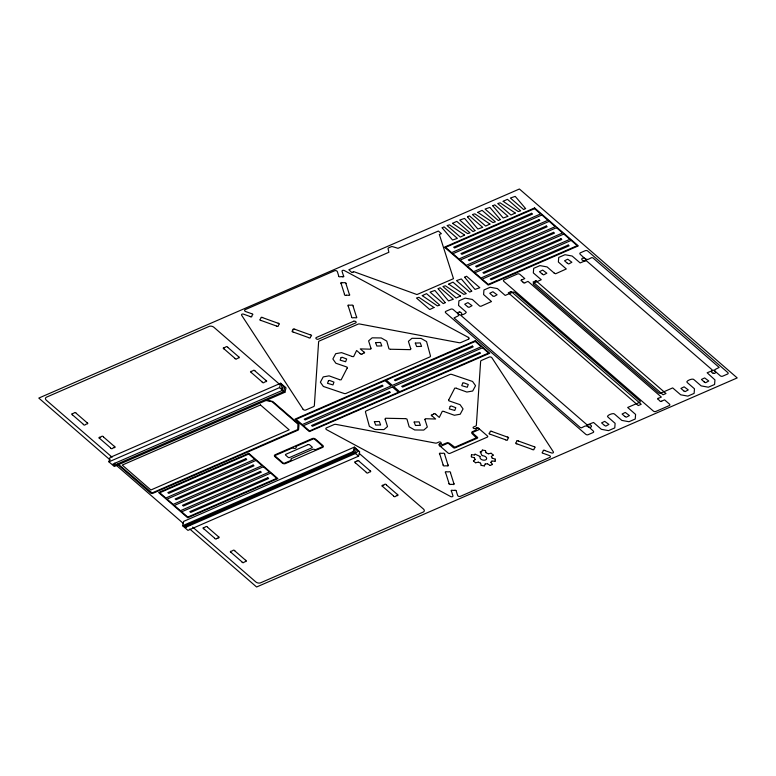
<?xml version="1.0" encoding="UTF-8"?>
<svg xmlns="http://www.w3.org/2000/svg" width="776" height="776" viewBox="0 0 776 776"><rect width="100%" height="100%" fill="white"/><g stroke="black" fill="none" stroke-linecap="round" stroke-linejoin="round"><path stroke-width="1.16" d="M471.304 456.763L471.449 454.833M495.185 461.157L495.34 459.227M353.177 272.134L353.808 271.658L416.954 294.56L453.485 278.671L439.332 234.449L441.369 233.673L438.382 231.035L397.991 248.31L392.821 246.719A1.63 1.018 14.3 0 0 391.259 246.7L388.572 247.874A1.63 1.018 14.3 0 0 388.087 248.776L388.883 252.268L348.851 269.757L351.829 272.541L353.148 271.949M108.921 461.836L110.046 457.462L280.679 383.228L286.034 387.874L284.918 392.258L114.285 466.483L108.921 461.836L279.564 387.612L280.679 383.228M283.424 386.041L282.309 390.425L112.908 464.106L114.266 465.328L114.829 463.136M182.583 525.73L183.699 521.356L354.341 447.121L359.695 451.768L358.58 456.152L187.938 530.377L182.583 525.73L353.225 451.506L354.341 447.121M186.308 525.129L185.755 527.302L184.358 526.128L353.788 452.418L354.904 448.043L358.347 451.031L355.175 453.62L185.755 527.302L188.927 524.702M283.696 391.628L284.811 387.243L281.368 384.256L282.309 390.425L283.696 391.628L114.266 465.328M356.291 449.246L355.175 453.62L353.788 452.418M481.586 451.807L482.235 450.119M484.399 465.872L485.116 464.038M293.124 329.645L292.504 330.809A1.048 0.65 14.3 0 0 293.221 332.128M507.475 439.468L508.105 438.314A1.048 0.65 14.3 0 0 507.378 436.985M516.719 441.418L516.098 442.572A1.048 0.65 14.3 0 0 516.816 443.901M347.115 368.163L341.13 379.852L339.626 379.765M448.809 399.737L454.775 388.097L456.298 388.145M474.563 454.862L474.951 454.212M490.868 462.244L491.819 461.099M461.371 314.532L461.536 314.396A2.115 1.319 14.3 0 0 459.78 312.127L459.47 312.088M473.438 460.837L475.203 459.605M491.402 456.414L493.206 455.153M347.308 368.115L347.027 367.077L335.863 363.236L332.865 358.987L335.707 353.691L341.556 352.634L351.984 356.397M448.615 399.795L448.897 400.833L460.061 404.674L463.059 408.913L460.207 414.219L454.367 415.267L443.94 411.513M224.274 347.687L225.777 347.027A1.038 0.65 14.3 0 1 227.775 347.26M99.968 437.295L101.481 436.636A1.038 0.65 14.3 0 1 103.48 436.869M114.101 447.587L112.598 448.237A1.038 0.65 14.3 0 1 110.59 448.014M521.976 279.816L524.789 278.594L519.901 274.355A1.727 1.077 14.3 0 0 517.553 273.957L503.963 279.864A1.727 1.077 14.3 0 0 503.818 281.358L653.334 411.047A1.717 1.077 14.3 0 0 655.72 411.493L669.3 405.586A1.717 1.077 14.3 0 0 669.416 404.053L664.576 399.853L661.763 401.066M525.187 282.6L528 281.387L661.356 397.06L658.552 398.282M362.12 353.866L363.634 353.206A1.038 0.65 14.3 0 0 363.944 351.974M468.558 339.199L460.886 342.536A2.716 1.698 14.3 0 1 458.946 342.682L359.666 323.999A2.173 1.348 14.3 0 0 358.114 324.125L319.314 341.003A2.173 1.348 14.3 0 0 318.616 341.857L314.348 405.586A2.716 1.698 14.3 0 1 313.475 406.663L305.802 410A1.756 1.096 14.3 0 1 303.047 409.282M433.774 414.054L432.261 414.704A1.038 0.65 14.3 0 0 431.951 415.946M188.927 524.731L353.924 452.961M357.144 460.983L355.641 461.642A1.048 0.65 14.3 0 0 355.33 462.884M216.679 538.534L218.192 537.875M451.516 491.324L452.922 495.738A1.63 1.018 14.3 0 1 452.282 496.698A1.63 1.018 14.3 0 1 450.536 496.485L326.628 429.7A1.756 1.096 14.3 0 1 326.424 427.886L334.087 424.55A2.716 1.698 14.3 0 1 336.027 424.394L435.307 443.077A2.173 1.348 14.3 0 0 436.859 442.96L439.012 442.019A1.31 0.815 14.3 0 1 440.816 442.359A1.31 0.815 14.3 0 1 440.729 443.513L439.303 444.134A1.358 0.844 14.3 0 0 439.206 445.337L448.072 453.029A1.358 0.844 14.3 0 0 449.954 453.378L487.309 437.121A1.358 0.844 14.3 0 0 487.396 435.918L478.355 428.1L475.222 428.507A1.31 0.815 14.3 0 1 473.418 428.177A1.31 0.815 14.3 0 1 473.505 427.023L475.659 426.082A2.173 1.348 14.3 0 0 476.357 425.229L480.625 361.49A2.716 1.698 14.3 0 1 481.498 360.423L489.171 357.086A1.756 1.096 14.3 0 1 491.935 357.804L553.298 451.777A1.63 1.018 14.3 0 1 553.055 452.864A1.63 1.018 14.3 0 1 551.377 452.912L545.062 450.633M382.927 485.31L384.43 484.651M397.05 495.602L395.547 496.262A1.038 0.65 14.3 0 1 393.539 496.029M490.228 465.445L492.469 464.465M390.386 349.365L388.96 348.831L386.758 341.091L381.239 337.948L372.16 337.832L368.6 340.877L370.909 348.162M405.47 418.565L406.964 419.069L409.165 426.819L414.685 429.962L423.764 430.069L427.324 427.033L425.005 419.748M476.658 427.886L478.53 428.236M488.482 453.824L490.965 453.213M475.669 462.777L478.22 462.147M485.272 463.951L487.338 463.776M480.295 451.894L481.43 451.875M342.352 276.702L340.363 276.683A1.038 0.65 14.3 0 1 338.569 275.82M342.255 282.697L344.243 282.726A1.048 0.65 14.3 0 1 346.038 283.579M346.212 295.21L348.201 295.239A1.048 0.65 14.3 0 0 349.472 294.414M390.6 349.248L410.455 349.656L410.892 348.764M405.315 418.652L385.468 418.245L385.032 419.147M450.74 484.36L452.728 484.379A1.048 0.65 14.3 0 0 453.989 483.555M454.62 490.403L452.631 490.374A1.038 0.65 14.3 0 0 451.37 491.198M471.585 454.755L474.388 454.93M492.003 461.041L495.049 461.235M713.774 373.343L713.163 373.237M266.469 400.038L272.764 401.502L298.547 423.871A1.63 1.018 14.3 0 1 298.964 424.676L298.585 429.516A1.63 1.018 14.3 0 1 298.062 430.147L152.736 493.371A1.63 1.018 14.3 0 1 150.476 492.954L117.525 464.349M265.014 400.29L272.114 401.716L297.965 424.132L297.712 429.555L152.077 492.944L118.127 464.087M482.4 450.07L485.417 450.623M481.217 465.367L484.234 465.92M460.081 312.195L459.78 312.127A2.115 1.319 14.3 0 0 457.821 313.737L457.947 313.931A2.454 1.533 14.3 0 1 458.567 314.959M492.275 458.199L495.214 459.101M471.42 456.889L474.223 457.743M251.434 313.63L245.643 311.545A1.63 1.018 14.3 0 1 245.061 309.711L334.728 270.708A1.63 1.018 14.3 0 1 337.356 271.649L338.637 275.693M262.802 317.733L277.934 323.185M294.948 329.315L310.09 334.776M456.433 388.291L466.861 392.055L472.7 390.997L475.552 385.701L472.555 381.462L451.962 374.478A2.173 1.348 14.3 0 0 449.935 374.478L366.156 410.921A2.173 1.348 14.3 0 0 365.486 412.095L369.366 426.344L374.886 429.487L383.965 429.594L387.525 426.558L385.206 419.273M261.289 320.546L276.431 325.998M293.444 332.128L308.576 337.579M249.92 316.443L243.606 314.173A1.63 1.018 14.3 0 0 241.918 314.222A1.63 1.018 14.3 0 0 241.675 315.298L303.086 409.272M492.023 431.534L507.165 436.985M518.543 441.088L533.684 446.54M339.49 379.619L329.072 375.856L323.223 376.913L320.372 382.209L323.369 386.448L343.972 393.432A2.173 1.348 14.3 0 0 345.989 393.432L429.768 356.979A2.173 1.348 14.3 0 0 430.438 355.806L426.558 341.556L421.038 338.414L411.959 338.307L408.399 341.343L410.708 348.628M490.519 434.347L505.651 439.798M517.029 443.901L532.171 449.352M543.549 453.446L549.33 455.531A1.63 1.018 14.3 0 1 549.912 457.374L460.255 496.378A1.63 1.018 14.3 0 1 457.617 495.428L456.337 491.383M478.443 462.186L480.519 463.117M475.116 454.193L480.121 456.492M486.096 452.777L488.259 453.785M468.345 337.385L344.437 270.601A1.63 1.018 14.3 0 0 342.691 270.378A1.63 1.018 14.3 0 0 342.061 271.338L343.467 275.752M584.9 258.447L585.153 258.592A2.454 1.533 14.3 0 0 588.538 259.213L591.71 257.613L592.932 257.875L719.168 367.436L715.472 369.318A2.454 1.533 14.3 0 0 714.851 369.803M487.57 463.835L490.025 465.416M443.804 411.358L442.31 411.28L439.274 417.42L435.821 414.433M352.12 356.543L353.613 356.63L356.62 350.49L360.074 353.487M523.14 282.231L521.879 281.125A1.038 0.65 14.3 0 1 521.763 279.816M461.274 315.735L586.433 424.297A1.358 0.844 14.3 0 0 588.305 424.647L588.586 424.598A2.115 1.319 14.3 0 1 591.477 426.373A2.115 1.319 14.3 0 1 588.353 426.975L588.092 426.829A2.454 1.533 14.3 0 0 584.706 426.208L581.544 427.809L580.312 427.547L454.047 317.927L457.772 316.104A2.454 1.533 14.3 0 0 458.393 315.619M491.169 453.262L493.196 455.017M363.731 351.897L360.287 348.899L370.724 349.19L371.093 348.288M432.164 416.023L435.617 419.011L425.267 418.72L424.831 419.612M473.438 460.973L475.475 462.729M359.337 453.494L423.463 509.046A3.443 2.144 14.3 0 1 423.201 512.082L260.59 582.815A3.443 2.144 14.3 0 1 255.847 581.961L192.681 527.108M279.622 384.343L213.885 327.268A3.443 2.144 14.3 0 0 209.142 326.405L46.541 397.147A3.443 2.144 14.3 0 0 46.279 400.173L112.103 457.219M279.564 387.612L284.918 392.258M353.225 451.506L358.58 456.152M227.824 347.405L238.504 356.669M255.11 371.074L265.78 380.327M359.191 461.361L369.871 470.625M386.477 485.029L397.157 494.293M224.167 348.996L234.847 358.26M251.453 372.664L262.123 381.928M355.534 462.952L366.214 472.215M382.82 486.62L393.5 495.883M76.242 413.346L86.922 422.61M103.528 437.014L114.198 446.268M207.609 527.302L218.289 536.565M234.895 550.97L245.575 560.233M72.585 414.937L83.265 424.2M99.871 438.605L110.541 447.859M203.962 528.893L214.632 538.156M231.238 552.56L241.918 561.824M188.413 523.402L190.12 524.886M110.182 459.993L38.8 398.078L519.406 189.004L737.2 377.922L256.594 586.995L189.79 529.048M116.584 465.542L183.388 523.49M490.878 462.389L492.498 464.339M474.388 457.869L475.222 459.46M480.208 451.981L482.08 455.648M491.373 456.56L492.11 458.073M444.619 454.309L447.965 464.892M450.487 472.846L453.834 483.429M439.798 454.251L443.144 464.834M445.666 472.788L449.013 483.37M345.97 283.706L349.316 294.288M353.08 306.18L356.436 316.763M341.139 283.647L344.495 294.23M348.259 306.122L351.615 316.705M485.572 450.73L485.96 452.641M480.664 463.253L481.071 465.251M439.691 443.969A1.319 0.825 14.3 0 1 440.39 443.862L440.943 443.969A1.455 0.912 14.3 0 1 441.612 444.347L442.66 444.619L446.501 442.96A2.435 1.523 14.3 0 1 449.886 443.581L454.804 447.219L476.328 437.819L472.293 433.832A2.435 1.523 14.3 0 1 472.458 431.669L476.289 429.991L476.202 429.293A1.455 0.912 14.3 0 1 475.853 428.779L475.872 428.43A1.319 0.825 14.3 0 1 476.26 428.061M482.75 455.764A3.405 2.124 14.3 0 1 486.649 458.441A3.405 2.124 14.3 0 1 482.905 460.071A3.405 2.124 14.3 0 1 480.082 456.928M241.957 561.97A1.038 0.65 14.3 0 0 243.984 562.202L245.468 561.543A1.038 0.65 14.3 0 0 245.779 560.301M231.025 552.483A1.048 0.65 14.3 0 1 231.345 551.241L232.849 550.591A1.038 0.65 14.3 0 1 234.847 550.824M216.698 538.534A1.038 0.65 14.3 0 1 214.68 538.302M203.749 528.825A1.048 0.65 14.3 0 1 204.059 527.573L205.562 526.923A1.038 0.65 14.3 0 1 207.561 527.156M218.502 536.643A1.038 0.65 14.3 0 1 218.192 537.884M366.262 472.361A1.038 0.65 14.3 0 0 368.28 472.594L369.774 471.934A1.038 0.65 14.3 0 0 370.084 470.702M357.135 460.983A1.038 0.65 14.3 0 1 359.142 461.216M382.607 486.542A1.048 0.65 14.3 0 1 382.927 485.301M384.411 484.651A1.038 0.65 14.3 0 1 386.429 484.884M397.36 494.37A1.038 0.65 14.3 0 1 397.05 495.612M99.658 438.527A1.048 0.65 14.3 0 1 99.968 437.276M114.412 446.345A1.038 0.65 14.3 0 1 114.101 447.597M83.304 424.346A1.038 0.65 14.3 0 0 85.331 424.579L86.825 423.919A1.038 0.65 14.3 0 0 87.125 422.678M72.381 414.859A1.048 0.65 14.3 0 1 72.692 413.618L74.195 412.968A1.038 0.65 14.3 0 1 76.194 413.201M234.886 358.405A1.038 0.65 14.3 0 0 236.913 358.638L238.397 357.978A1.038 0.65 14.3 0 0 238.707 356.747M223.963 348.928A1.048 0.65 14.3 0 1 224.274 347.677M262.172 382.073A1.038 0.65 14.3 0 0 264.189 382.306L265.683 381.647A1.038 0.65 14.3 0 0 265.993 380.405M251.24 372.587A1.048 0.65 14.3 0 1 251.55 371.335L253.063 370.695A1.038 0.65 14.3 0 1 255.061 370.928M450.555 472.72A1.048 0.65 14.3 0 0 448.751 471.856L446.772 471.837A1.048 0.65 14.3 0 0 445.511 472.662M450.749 484.36A1.048 0.65 14.3 0 1 448.945 483.496M444.687 454.183A1.048 0.65 14.3 0 0 442.883 453.32L440.904 453.3A1.048 0.65 14.3 0 0 439.643 454.125M443.077 464.96A1.048 0.65 14.3 0 0 444.881 465.823L446.86 465.842A1.048 0.65 14.3 0 0 448.121 465.018M490.296 434.347A1.048 0.65 14.3 0 1 489.569 433.008L490.199 431.863A1.048 0.65 14.3 0 1 491.877 431.407M507.494 439.468A1.048 0.65 14.3 0 1 505.797 439.934M516.7 441.418A1.048 0.65 14.3 0 1 518.397 440.952M533.898 446.54A1.048 0.65 14.3 0 1 534.625 447.878L533.995 449.023A1.048 0.65 14.3 0 1 532.317 449.488M278.157 323.185A1.048 0.65 14.3 0 1 278.885 324.523L278.254 325.668A1.048 0.65 14.3 0 1 276.576 326.124M261.075 320.546A1.048 0.65 14.3 0 1 260.338 319.208L260.978 318.063A1.048 0.65 14.3 0 1 262.657 317.597M310.303 334.766A1.048 0.65 14.3 0 1 311.04 336.105L310.4 337.259A1.048 0.65 14.3 0 1 308.722 337.715M293.115 329.645A1.048 0.65 14.3 0 1 294.802 329.189M351.538 316.831A1.048 0.65 14.3 0 0 353.352 317.704L355.321 317.714A1.048 0.65 14.3 0 0 356.582 316.899M353.158 306.064A1.048 0.65 14.3 0 0 351.344 305.191L349.375 305.181A1.048 0.65 14.3 0 0 348.104 305.996M346.232 295.22A1.048 0.65 14.3 0 1 344.418 294.356M340.994 283.521A1.048 0.65 14.3 0 1 342.264 282.687M544.907 450.507A1.038 0.65 14.3 0 0 543.219 450.963L542.608 452.127A1.038 0.65 14.3 0 0 543.336 453.446M454.61 490.393A1.038 0.65 14.3 0 1 456.404 491.256M439.565 445.647A1.358 0.844 14.3 0 0 441.447 445.996L447.141 443.513A1.358 0.844 14.3 0 1 449.023 443.862L453.407 447.665A1.086 0.679 14.3 0 0 454.911 447.946L477.318 438.197A1.086 0.679 14.3 0 0 477.395 437.237L473.001 433.425A1.358 0.844 14.3 0 1 473.098 432.222L478.802 429.749A1.358 0.844 14.3 0 0 478.889 428.546M250.066 316.579A1.038 0.65 14.3 0 0 251.763 316.113L252.365 314.959A1.038 0.65 14.3 0 0 251.647 313.64M343.603 275.887A1.038 0.65 14.3 0 1 342.342 276.712M468.365 337.366A1.756 1.096 14.3 0 1 468.549 339.199M433.755 414.045A1.038 0.65 14.3 0 1 435.772 414.277M362.14 353.866A1.038 0.65 14.3 0 1 360.122 353.633M658.339 398.282A1.038 0.65 14.3 0 0 658.446 399.601L659.716 400.697A1.038 0.65 14.3 0 0 661.695 401.192M525.119 282.726A1.038 0.65 14.3 0 1 523.131 282.221M584.891 258.447A2.115 1.319 14.3 0 0 581.806 258.864L581.767 259.252A2.115 1.319 14.3 0 0 584.658 260.823L584.939 260.775A1.358 0.844 14.3 0 1 586.811 261.124L711.97 369.686A1.358 0.844 14.3 0 1 711.873 370.889L711.708 371.035A2.115 1.319 14.3 0 0 713.474 373.295A2.115 1.319 14.3 0 0 715.443 371.685L715.297 371.491A2.454 1.533 14.3 0 1 714.686 370.472M328.432 380.822L327.501 383.315L332.982 384.906L333.961 382.112L329.46 380.415L328.432 380.793M341.071 357.658L340.14 360.151L345.621 361.742L346.659 358.997L342.109 357.251L341.071 357.629M450.216 406.381L449.285 408.874L454.755 410.455L455.803 407.72L451.331 405.993L450.216 406.381M462.68 383.189L461.749 385.682L467.23 387.272L468.277 384.527L463.718 382.781L462.69 383.16M375.565 342.662L376.884 346.038L381.811 345.931L380.521 342.449L375.574 342.614M374.371 421.717L375.691 425.093L380.618 424.986L379.328 421.494L374.381 421.659M415.305 343.137L416.625 346.513L421.562 346.406L420.272 342.924L415.315 343.079M414.141 422.086L415.461 425.461L420.388 425.355L419.108 421.863L414.151 422.028M458.917 314.493C460.236 316.744 468.665 312.427 465.619 311.574L458.548 305.443L458.907 300.855L465.163 298.139L472.322 299.449L479.684 306.093L480.916 306.287L491.489 301.554L483.584 294.55L483.943 289.972L490.199 287.246L497.358 288.565L505.195 295.423L512.771 292.193A1.63 1.018 14.3 0 1 515.022 292.61L639.822 400.852A1.63 1.018 14.3 0 1 639.705 402.298L627.668 407.478L635.592 414.423L635.243 419.001L628.987 421.727L621.828 420.408L614.757 414.277C613.932 412.095 605.144 415.878 608.054 417.187L615.125 423.327L614.767 427.906L608.51 430.631L601.351 429.312L593.514 422.454L586.85 425.083L593.233 431A1.717 1.077 14.3 0 1 593.116 432.533L588.111 434.705A1.717 1.077 14.3 0 1 585.725 434.269L445.754 312.854A1.717 1.077 14.3 0 1 445.87 311.331L450.885 309.149A1.717 1.077 14.3 0 1 453.262 309.585L458.917 314.493M467.53 306.656L468.917 307.393L472.041 305.686L467.918 302.611L464.708 304.211L467.53 306.656M492.566 295.763L493.963 296.5L497.086 294.793L492.886 291.737L489.763 293.26L492.566 295.763M542.317 274.122L543.627 274.879L546.837 273.22L542.705 270.077L539.495 271.678L542.317 274.122M554.171 273.055L555.635 273.773L566.296 268.962L558.371 262.026L558.72 257.438L564.976 254.712L572.135 256.031L580.167 262.928L586.685 260.212L580.254 254.344A1.717 1.077 14.3 0 1 580.38 252.821L585.385 250.638A1.717 1.077 14.3 0 1 587.772 251.075L727.733 372.49A1.717 1.077 14.3 0 1 727.616 374.022L722.611 376.195A1.717 1.077 14.3 0 1 720.225 375.759L713.804 370.123L707.14 372.761L714.938 379.9L714.589 384.489L708.333 387.205L701.174 385.895L694.103 379.765C693.191 377.582 684.461 381.385 687.4 382.675L694.471 388.805L694.113 393.393L687.856 396.119L680.697 394.8L672.676 387.903L660.725 393.151A1.63 1.018 14.3 0 1 658.465 392.743L533.675 284.491A1.63 1.018 14.3 0 1 533.791 283.046L541.27 279.738L533.335 272.91L533.684 268.331L539.941 265.605L547.099 266.925L554.171 273.055M567.353 263.229L568.75 263.966L571.873 262.259L567.751 259.184L564.54 260.785L567.353 263.229M604.407 425.384L605.794 426.131L608.927 424.423L604.727 421.358L601.604 422.881L604.407 425.384M624.893 416.479L626.203 417.236L629.414 415.577L625.291 412.434L622.08 414.035L624.893 416.479M683.753 390.871L685.14 391.618L688.263 389.911L684.151 386.826L680.94 388.427L683.753 390.871M704.239 381.957L705.627 382.704L708.75 380.997L704.637 377.922L701.436 379.454L704.239 381.957M422.28 295.656L437.344 305.87L439.788 305.152L426.538 293.658L422.299 295.598M433.988 307.519L429.72 309.527L416.479 298.032L418.924 297.315L433.988 307.519M452.524 223.352L467.589 233.576L470.033 232.858L456.792 221.364L452.534 223.333M448.741 284.142L463.805 294.356L466.25 293.638L453.009 282.144L448.761 284.084M464.591 235.06L449.527 224.865L447.083 225.583L460.333 237.078L464.581 235.118M460.449 296.005L456.191 298.013L442.941 286.528L445.385 285.801L460.449 296.005M477.851 212.343L492.915 222.557L495.36 221.839L482.109 210.344L477.861 212.304M489.918 224.051L485.65 226.059L472.409 214.574L474.854 213.846L489.918 224.051M503.168 201.323L518.232 211.547L520.677 210.82L507.436 199.335L503.188 201.265M515.235 213.031L510.977 215.049L497.726 203.554L500.171 202.837L515.235 213.012M442.165 227.843L452.553 240.036L457.374 238.358L444.124 226.873L442.184 227.785M438.149 288.73L448.538 300.913L453.359 299.245L440.118 287.75L438.159 288.691M445.259 302.621L443.3 303.62L430.05 292.135L434.87 290.457L445.259 302.65M467.491 216.834L477.87 229.017L482.691 227.349L469.451 215.854L467.501 216.795M464.62 277.216L474.999 289.409L479.82 287.731L466.58 276.246L464.63 277.187M474.96 230.559L464.562 218.405L459.741 220.074L472.991 231.568L474.931 230.656M471.73 291.107L469.761 292.106L456.511 280.621L461.332 278.953L471.73 291.107M492.808 205.815L503.197 218.007L508.018 216.329L494.768 204.845L492.818 205.786M500.277 219.55L489.889 207.396L485.068 209.064L498.318 220.549L500.248 219.647M525.604 208.531L523.635 209.539L510.385 198.045L515.216 196.376L525.595 208.56M534.596 207.939L444.464 247.156L488.201 285.093L578.333 245.885L534.596 207.939M534.538 208.666L445.589 247.36L451.661 252.627L540.61 213.934L534.538 208.666M531.628 213.303L453.679 247.214L454.571 247.99L532.52 214.079L531.628 213.303M541.861 215.01L452.903 253.713L458.975 258.98L547.934 220.277L541.861 215.01M538.942 219.656L461.002 253.558L461.895 254.334L539.834 220.433L538.942 219.656M549.185 221.364L460.226 260.057L466.298 265.324L555.247 226.631L549.185 221.364M546.265 226L468.316 259.911L469.208 260.688L547.158 226.776L546.265 226M556.499 227.707L467.55 266.41L473.612 271.678L562.571 232.975L556.499 227.707M553.579 232.354L475.639 266.255L476.532 267.031L554.471 233.13L553.579 232.354M353.71 321.245L316.356 337.492A1.494 0.931 14.3 0 0 316.249 338.811A1.494 0.931 14.3 0 0 318.315 339.19L355.67 322.942A1.494 0.931 14.3 0 0 355.777 321.623A1.494 0.931 14.3 0 0 353.71 321.245M563.822 234.061L474.863 272.754L480.936 278.021L569.885 239.328L563.822 234.061M560.903 238.698L482.953 272.609L483.846 273.385L561.795 239.474L560.903 238.698M571.136 240.414L482.187 279.108L488.25 284.375L577.208 245.672L571.136 240.414M568.216 245.051L490.277 278.962L491.169 279.729L569.109 245.827L568.216 245.051M511.209 291.524L508.28 292.795L638.279 405.557L641.199 404.286L511.209 291.524M535.983 280.747L533.054 282.018L663.053 394.78L665.983 393.51L535.983 280.747M260.474 404.965L122.239 465.086L150.903 489.976L289.157 429.846L260.474 404.965M475.29 340.703L295.006 419.127L309.381 431.592L489.743 353.245L475.29 340.703M385.09 380.638L296.131 419.331L302.204 424.598L391.162 385.905L385.09 380.638M475.232 341.43L386.273 380.124L392.346 385.391L481.295 346.697L475.232 341.43M382.18 385.274L304.231 419.185L305.123 419.952L383.072 386.05L382.18 385.274M472.312 346.067L394.363 379.978L395.256 380.754L473.205 346.843L472.312 346.067M392.413 386.991L303.445 425.685L309.517 430.942L398.476 392.258L392.413 386.991M482.546 347.774L393.597 386.477L399.659 391.735L488.618 353.041L482.546 347.774M389.494 391.628L311.545 425.529L312.437 426.305L390.386 392.404L389.494 391.628M479.626 352.42L401.687 386.322L402.579 387.098L480.519 353.196L479.626 352.42M248.766 453.339L158.624 492.547L187.724 517.786L277.866 478.579L248.766 453.339M248.708 454.057L159.749 492.75L165.821 498.017L254.78 459.324L248.708 454.057M245.788 458.703L167.849 492.605L168.741 493.381L246.681 459.47L245.788 458.703M256.031 460.41L167.073 499.104L173.145 504.371L262.094 465.668L256.031 460.41M312.437 438.518L275.092 454.765A2.173 1.348 14.3 0 0 274.937 456.695L282.289 463.068A2.173 1.348 14.3 0 0 285.296 463.621L322.641 447.374A2.173 1.348 14.3 0 0 322.797 445.443L315.444 439.07A2.173 1.348 14.3 0 0 312.437 438.518M253.112 465.047L175.163 498.958L176.055 499.725L254.004 465.823L253.112 465.047M292.921 447.771L275.674 455.269A1.29 0.805 14.3 0 0 275.577 456.414L282.93 462.787A1.29 0.805 14.3 0 0 284.714 463.117L291.466 460.178A1.969 1.222 14.3 0 1 291.65 458.47L312.544 449.382A1.969 1.222 14.3 0 1 315.221 449.847L322.069 446.869A1.29 0.805 14.3 0 0 322.156 445.725L314.804 439.352A1.29 0.805 14.3 0 0 313.019 439.022L295.772 446.53A1.969 1.222 14.3 0 1 295.598 448.237A1.969 1.222 14.3 0 1 292.921 447.771M308.198 444.57L285.791 454.319A1.018 0.63 14.3 0 0 285.723 455.221L288.1 457.287A1.018 0.63 14.3 0 0 289.516 457.549L311.923 447.8A1.018 0.63 14.3 0 0 311.991 446.898L309.605 444.832A1.018 0.63 14.3 0 0 308.198 444.57M263.345 466.754L174.396 505.448L180.459 510.715L269.418 472.021L263.345 466.754M260.426 471.401L182.486 505.302L183.379 506.078L261.318 472.167L260.426 471.401M270.669 473.108L181.71 511.801L187.782 517.068L276.731 478.365L270.669 473.108M267.749 477.744L189.8 511.656L190.692 512.432L268.642 478.52L267.749 477.744"/></g></svg>
